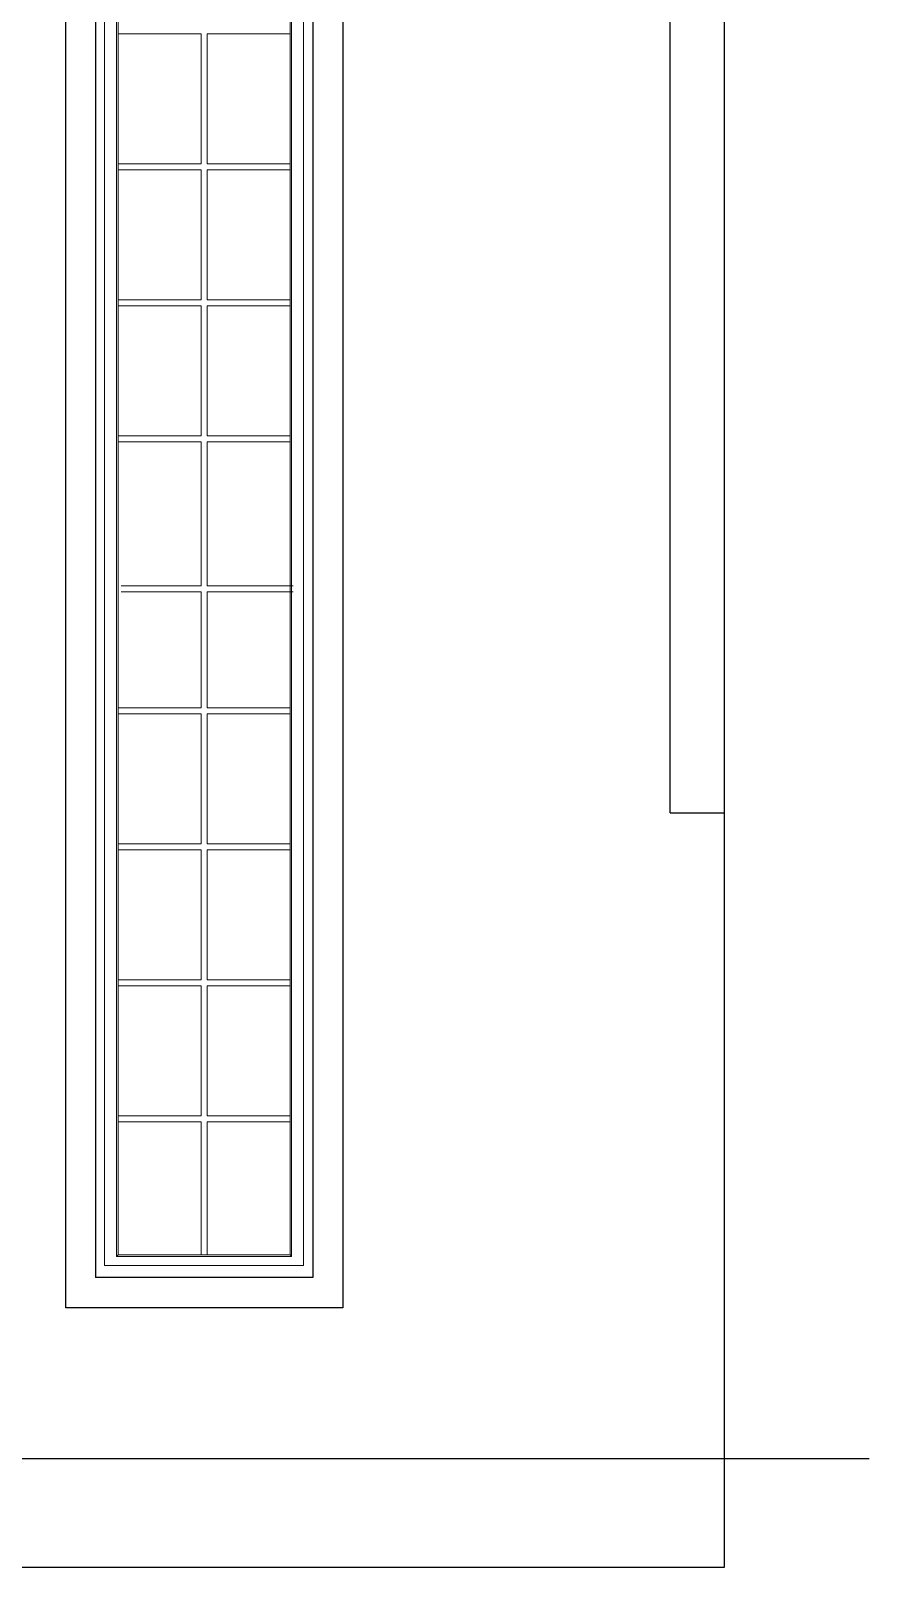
# Model space of a CAD drawing. Header units: inches. Extents: x -5058079 to -5054904, y -3262045 to -3259800.
# Drawn here: x -5056287.3 to -5056148.3, y -3261792.7 to -3261538.1 of the extents above; entities that cross this region are included whole.
import ezdxf

# ---------------------------------------------------------------- set-up
doc = ezdxf.new("R2010")
doc.units = ezdxf.units.IN
doc.header["$LTSCALE"] = 2
doc.header["$MEASUREMENT"] = 0
doc.layers.get('0').update_dxf_attribs({"linetype": 'CONTINUOUS'})
doc.layers.add('window', color=4, linetype='CONTINUOUS', lineweight=13)

msp = doc.modelspace()

# ---------------------------------------------------------------- linework, layer by layer
at = {"ltscale": 0.5}
for p, q in [((-5056172.32, -3261774.72), (-5056172.32, -3261438.72)), ((-5056181.32, -3261667.72), (-5056181.32, -3261443.72)), ((-5056281.5, -3261749.72), (-5056281.5, -3261461.72)), ((-5056235.58, -3261461.72), (-5056235.58, -3261749.72)), ((-5056276.5, -3261744.72), (-5056276.5, -3261466.72)), ((-5056240.58, -3261466.72), (-5056240.58, -3261744.72)), ((-5056181.32, -3261667.72), (-5056172.32, -3261667.72)), ((-5056240.58, -3261744.72), (-5056276.5, -3261744.72)), ((-5056235.58, -3261749.72), (-5056281.5, -3261749.72)), ((-5056434.91, -3261774.72), (-5056172.32, -3261774.72)), ((-5056172.32, -3261774.72), (-5056148.32, -3261774.72)), ((-5056172.32, -3261792.72), (-5056172.32, -3261774.72)), ((-5056434.91, -3261792.72), (-5056172.32, -3261792.72))]:
    msp.add_line(p, q, dxfattribs=at)
at = {"layer": 'window'}
for p, q in [((-5056276.58, -3261744.72), (-5056276.58, -3261466.72)), ((-5056275.08, -3261468.22), (-5056275.08, -3261742.72)), ((-5056242.08, -3261742.72), (-5056242.08, -3261468.22)), ((-5056240.58, -3261744.72), (-5056240.58, -3261466.72)), ((-5056273.08, -3261470.22), (-5056273.08, -3261741.22)), ((-5056272.83, -3261470.47), (-5056272.83, -3261740.97)), ((-5056244.33, -3261740.97), (-5056244.33, -3261470.47)), ((-5056244.08, -3261741.22), (-5056244.08, -3261470.22)), ((-5056272.83, -3261538.59), (-5056259.08, -3261538.59)), ((-5056259.08, -3261538.59), (-5056259.08, -3261560.14)), ((-5056258.08, -3261538.59), (-5056258.08, -3261560.14)), ((-5056258.08, -3261538.59), (-5056244.33, -3261538.59)), ((-5056272.83, -3261560.14), (-5056259.08, -3261560.14)), ((-5056258.08, -3261560.14), (-5056244.33, -3261560.14)), ((-5056272.83, -3261561.14), (-5056259.08, -3261561.14)), ((-5056259.08, -3261561.14), (-5056259.08, -3261582.68)), ((-5056258.08, -3261561.14), (-5056258.08, -3261582.68)), ((-5056258.08, -3261561.14), (-5056244.33, -3261561.14)), ((-5056272.83, -3261582.68), (-5056259.08, -3261582.68)), ((-5056258.08, -3261582.68), (-5056244.33, -3261582.68)), ((-5056272.83, -3261583.68), (-5056259.08, -3261583.68)), ((-5056259.08, -3261583.68), (-5056259.08, -3261605.22)), ((-5056258.08, -3261583.68), (-5056258.08, -3261605.22)), ((-5056258.08, -3261583.68), (-5056244.33, -3261583.68)), ((-5056272.83, -3261605.22), (-5056259.08, -3261605.22)), ((-5056258.08, -3261605.22), (-5056244.33, -3261605.22)), ((-5056272.83, -3261606.22), (-5056259.08, -3261606.22)), ((-5056259.08, -3261606.22), (-5056259.08, -3261630.09)), ((-5056258.08, -3261606.22), (-5056258.08, -3261630.09)), ((-5056258.08, -3261606.22), (-5056244.33, -3261606.22)), ((-5056272.33, -3261630.09), (-5056259.08, -3261630.09)), ((-5056272.33, -3261631.09), (-5056259.08, -3261631.09)), ((-5056259.08, -3261631.09), (-5056259.08, -3261650.3)), ((-5056258.08, -3261630.09), (-5056243.83, -3261630.09)), ((-5056258.08, -3261631.09), (-5056258.08, -3261650.3)), ((-5056258.08, -3261631.09), (-5056243.83, -3261631.09)), ((-5056272.83, -3261650.3), (-5056259.08, -3261650.3)), ((-5056272.83, -3261651.3), (-5056259.08, -3261651.3)), ((-5056259.08, -3261651.3), (-5056259.08, -3261672.84)), ((-5056258.08, -3261650.3), (-5056244.33, -3261650.3)), ((-5056258.08, -3261651.3), (-5056258.08, -3261672.84)), ((-5056258.08, -3261651.3), (-5056244.33, -3261651.3)), ((-5056272.83, -3261672.84), (-5056259.08, -3261672.84)), ((-5056272.83, -3261673.84), (-5056259.08, -3261673.84)), ((-5056259.08, -3261673.84), (-5056259.08, -3261695.39)), ((-5056258.08, -3261672.84), (-5056244.33, -3261672.84)), ((-5056258.08, -3261673.84), (-5056258.08, -3261695.39)), ((-5056258.08, -3261673.84), (-5056244.33, -3261673.84)), ((-5056272.83, -3261695.39), (-5056259.08, -3261695.39)), ((-5056272.83, -3261696.39), (-5056259.08, -3261696.39)), ((-5056259.08, -3261696.39), (-5056259.08, -3261717.93)), ((-5056258.08, -3261695.39), (-5056244.33, -3261695.39)), ((-5056258.08, -3261696.39), (-5056258.08, -3261717.93)), ((-5056258.08, -3261696.39), (-5056244.33, -3261696.39)), ((-5056272.83, -3261717.93), (-5056259.08, -3261717.93)), ((-5056258.08, -3261717.93), (-5056244.33, -3261717.93)), ((-5056272.83, -3261718.93), (-5056259.08, -3261718.93)), ((-5056259.08, -3261718.93), (-5056259.08, -3261740.97)), ((-5056258.08, -3261718.93), (-5056258.08, -3261740.97)), ((-5056258.08, -3261718.93), (-5056244.33, -3261718.93)), ((-5056272.83, -3261740.97), (-5056273.08, -3261741.22)), ((-5056272.83, -3261740.97), (-5056244.33, -3261740.97)), ((-5056244.33, -3261740.97), (-5056244.08, -3261741.22)), ((-5056275.08, -3261742.72), (-5056242.08, -3261742.72)), ((-5056244.08, -3261741.22), (-5056273.08, -3261741.22)), ((-5056240.58, -3261744.72), (-5056276.58, -3261744.72))]:
    msp.add_line(p, q, dxfattribs=at)

doc.saveas('drawing.dxf')
